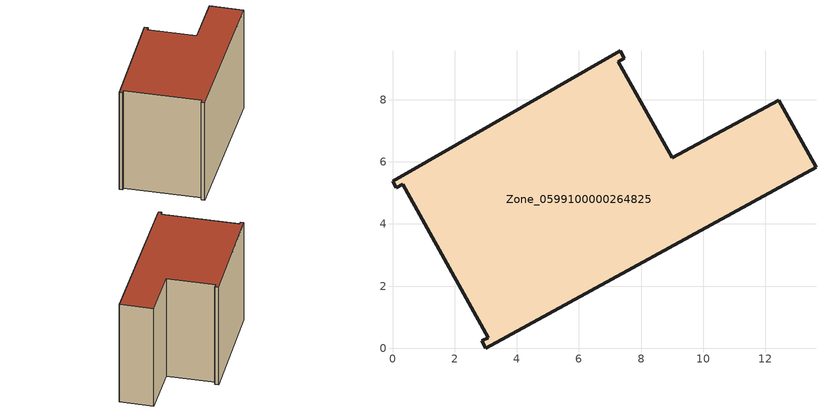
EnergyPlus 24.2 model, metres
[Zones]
Zone_0599100000264825
 floor ground (C_G): 12.43,7.99 13.63,5.82 3,0 2.88,0.23 3.09,0.34 0.33,5.28 0.12,5.17 0,5.38 7.32,9.57 7.46,9.33 7.27,9.22 9,6.12 z0
 wall outside (C_F): 13.63,5.82 12.43,7.99 9,6.12 7.27,9.22 7.46,9.33 7.32,9.57 0,5.38 0.12,5.17 0.33,5.28 3.09,0.34 2.88,0.23 3,0 13.63,5.82 z0:8.22
 roof outside (C_R): 7.27,9.22 7.46,9.33 7.32,9.57 0,5.38 0.12,5.17 0.33,5.28 3.09,0.34 2.88,0.23 3,0 13.63,5.82 12.43,7.99 9,6.12 z8.22
[BUILDING]
Pand.0599100000264825: North Axis=0; Terrain=City; Loads Convergence Tolerance Value=0.04; Temperature Convergence Tolerance Value=0.4; Solar Distribution=FullExterior; Maximum Number of Warmup Days=25; Minimum Number of Warmup Days=1
[Site:Location]
Rotterdam.The.Hague.AP_ZH_NLD Design_Conditions: Latitude=51.96; Longitude=4.45; Time Zone=1; Elevation=-4.5
[SITE:GROUNDTEMPERATURE:BUILDINGSURFACE]
18, 18, 18, 18, 18, 18, 18, 18, 18, 18, 18, 18
[MATERIAL] Thermal Absorptance=0.9; Solar Absorptance=0.7; Visible Absorptance=0.7
Name | Roughness | Thickness | Conductivity | Density | Specific Heat
G.TI.1965-1974 | MediumSmooth | 0.15 | 0.882353 | 540 | 1210
F.TI.1965-1974 | Rough | 0.3 | 0.697674 | 1920 | 840
R.TI.1965-1974 | MediumRough | 0.2 | 0.232558 | 1500 | 1000
[CONSTRUCTION]
C_G: G.TI.1965-1974
C_F: F.TI.1965-1974
C_R: R.TI.1965-1974
[ZONE]
Zone_0599100000264825: Type=1; Multiplier=1; Ceiling Height=Autocalculate; Volume=Autocalculate; Floor Area=autocalculate; Part of Total Floor Area=Yes
[ZONEINFILTRATION:DESIGNFLOWRATE]
Infil_Zone_0599100000264825: Zone or ZoneList or Space or SpaceList=Zone_0599100000264825; Schedule=AlwaysOn; Design Flow Rate Calculation Method=Flow/Area; Flow Rate per Floor Area=0.003; Constant Term Coefficient=1; Temperature Term Coefficient=0; Velocity Term Coefficient=0; Velocity Squared Term Coefficient=0
[HVACTEMPLATE:ZONE:IDEALLOADSAIRSYSTEM]
Zone_0599100000264825: Maximum Heating Supply Air Temperature=50; Minimum Cooling Supply Air Temperature=13; Maximum Heating Supply Air Humidity Ratio=0.0156; Minimum Cooling Supply Air Humidity Ratio=0.0077; Heating Limit=NoLimit; Cooling Limit=NoLimit; Dehumidification Control Type=ConstantSensibleHeatRatio; Cooling Sensible Heat Ratio=0.7; Dehumidification Setpoint=60; Humidification Control Type=None; Humidification Setpoint=30; Outdoor Air Method=None; Outdoor Air Flow Rate per Person=0.00944; Outdoor Air Flow Rate per Zone Floor Area=0; Outdoor Air Flow Rate per Zone=0; Demand Controlled Ventilation Type=None; Outdoor Air Economizer Type=NoEconomizer; Heat Recovery Type=None; Sensible Heat Recovery Effectiveness=0.7; Latent Heat Recovery Effectiveness=0.65
[ZONECONTROL:THERMOSTAT]
ThermostatControl_Zone_0599100000264825: Zone or ZoneList=Zone_0599100000264825; Control Type Schedule=DualSetpointControlType; Control 1=Thermostat_Zone_0599100000264825; Temperature Difference Between Cutout And Setpoint=0
[THERMOSTATSETPOINT:DUALSETPOINT]
Thermostat_Zone_0599100000264825: Heating Setpoint Temperature Schedule=HeatingSetpoint_Zone_0599100000264825; Cooling Setpoint Temperature Schedule=CoolingSetpoint_Zone_0599100000264825
[SCHEDULE:COMPACT]
HeatingSetpoint_Zone_0599100000264825: Through: 12/31, For: AllDays, Until: 24:00, 21
CoolingSetpoint_Zone_0599100000264825: Through: 12/31, For: AllDays, Until: 24:00, 24
DualSetpointControlType: Through: 12/31, For: AllDays, Until: 24:00, 4
AlwaysOn: Through: 12/31, For: AllDays, Until: 24:00, 1
